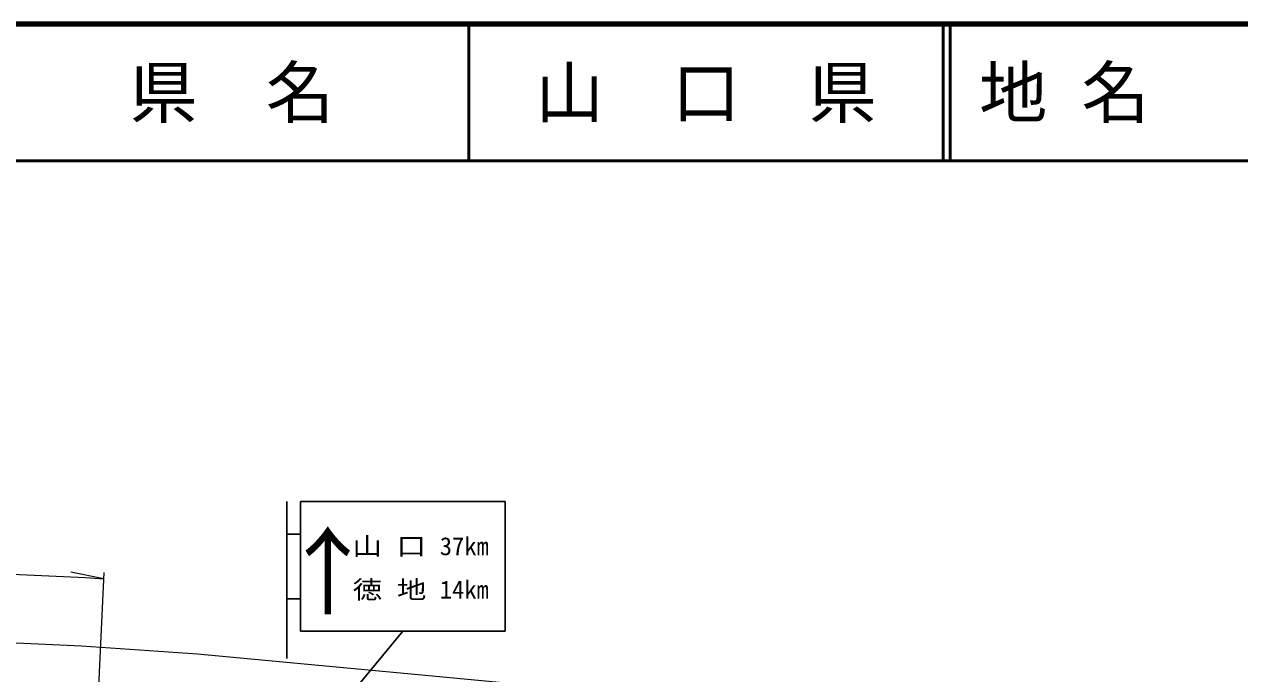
# Model space of a CAD drawing. Units: millimetres at full size, sheet at 1:1000; details may follow other scales. Extents: x 40000 to 680000, y 20000 to 380000.
# Drawn here: x 300423 to 389472, y 332420 to 380000 of the extents above; entities that cross this region are included whole.
import ezdxf
from ezdxf.enums import TextEntityAlignment as Align

# ---------------------------------------------------------------- set-up
doc = ezdxf.new("R2010")
doc.units = ezdxf.units.MM
doc.header["$LTSCALE"] = 1000
for name, color, linetype, lineweight in [('M-STR-HTXT', 7, 'Continuous', 13), ('M-STR-STRC', 7, 'Continuous', 25), ('M-TTL', 2, 'Continuous', 140), ('M-TTL-LINE', 7, 'Continuous', 50)]:
    doc.layers.add(name, color=color, linetype=linetype, lineweight=lineweight)
doc.layers.add('M-TTL-TXT', color=7, linetype='Continuous')
doc.styles.add('ＭＳ ゴシック', font='')
doc.styles.get('ＭＳ ゴシック').set_extended_font_data('MS Gothic')

msp = doc.modelspace()

# ---------------------------------------------------------------- linework, layer by layer
at = {"layer": 'M-STR-HTXT'}
for p, q in [((306242, 339372), (303836, 339860)), ((305156, 316074), (306264, 339840))]:
    msp.add_line(p, q, dxfattribs=at)
for points in [[(280611, 340262), (282483, 340259), (293084, 339998), (304899, 339465), (306242, 339372)], [(282969, 335245), (292909, 335001), (304613, 334473), (313115, 333883), (330067, 332290), (352255, 330197), (375368, 328014), (384470, 327003), (400694, 325599), (421263, 323664), (438307, 321974), (462869, 319552), (483399, 317484), (491604, 316808), (497338, 316386), (501755, 316271), (508622, 316294), (513397, 316531), (520391, 317149), (527423, 317967)]]:
    msp.add_lwpolyline(points, dxfattribs=at)
at = {"layer": 'M-STR-STRC'}
for p, q in [((319665, 345026), (319665, 333526)), ((320665, 345026), (335665, 345026)), ((320665, 345026), (320665, 335526)), ((335665, 345026), (335665, 335526)), ((319665, 342651), (320665, 342651)), ((319665, 337901), (320665, 337901)), ((302868, 304956), (328165, 335526)), ((335665, 335526), (320665, 335526))]:
    msp.add_line(p, q, dxfattribs=at)
at = {"layer": 'M-TTL'}
msp.add_line((680000, 380000), (40000, 380000), dxfattribs=at)
at = {"layer": 'M-TTL-LINE'}
for p, q in [((333000, 380000), (333000, 370000)), ((367750, 380000), (367750, 370000)), ((368250, 380000), (368250, 370000)), ((40000, 370000), (680000, 370000))]:
    msp.add_line(p, q, dxfattribs=at)

# ---------------------------------------------------------------- texts
at = {"layer": 'M-STR-STRC', "style": 'ＭＳ ゴシック'}
for s, height, p in [('↑', 5132, (319165, 335792)), ('37km', 1320, (330865, 340706)), ('14km', 1320, (330865, 337525))]:
    msp.add_text(s, height=height, dxfattribs=at).set_placement(p, align=Align.BOTTOM_LEFT)
at = {"layer": 'M-STR-STRC', "style": 'ＭＳ ゴシック', "width": 1.2}
for s, p in [('山 口', (324465, 340706)), ('徳 地', (324485, 337525))]:
    msp.add_text(s, height=1320, dxfattribs=at).set_placement(p, align=Align.BOTTOM_LEFT)
at = {"layer": 'M-TTL-TXT', "style": 'ＭＳ ゴシック'}
for s, p in [('県\u3000名', (315625, 375000)), ('山\u3000口\u3000県', (350375, 375000))]:
    msp.add_text(s, height=3666, dxfattribs=at).set_placement(p, align=Align.MIDDLE_CENTER)
msp.add_text('地 名', height=3666, dxfattribs=at).set_placement((370380, 375000), align=Align.MIDDLE_LEFT)

doc.saveas('drawing.dxf')
